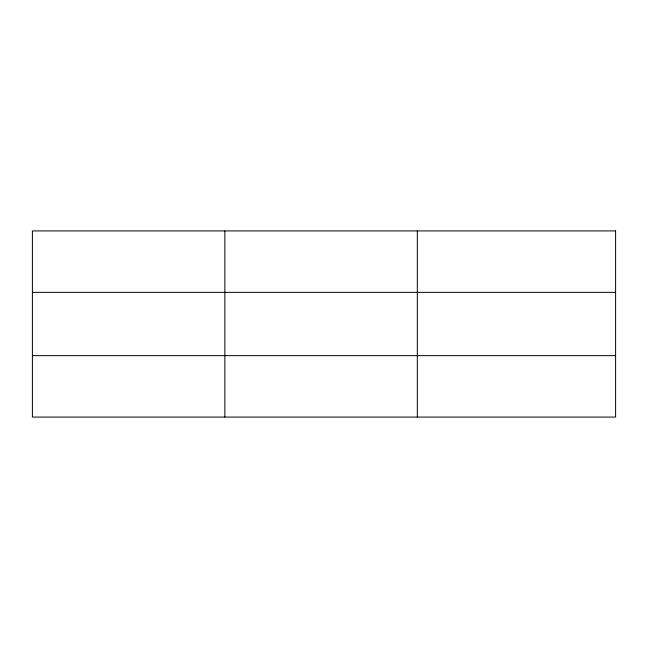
<?xml version="1.0" encoding="UTF-8"?>
<svg xmlns="http://www.w3.org/2000/svg" width="648" height="648" viewBox="0 0 648 648"><rect width="100%" height="100%" fill="white"/><g stroke="black" fill="none" stroke-linecap="round" stroke-linejoin="round"><path stroke-width="0.97" d="M224.856 230.923L224.856 417.077M417.312 230.923L417.312 417.077M32.4 292.353L615.6 292.353M32.4 355.647L615.6 355.647M615.6 230.923L615.6 417.077L32.4 417.077L32.4 230.923L615.6 230.923"/></g></svg>
